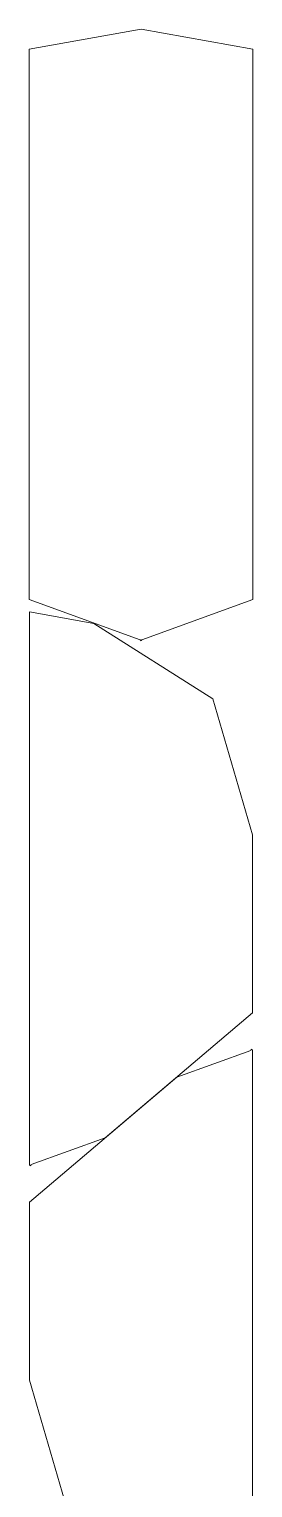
# Model space of a CAD drawing. Header units: millimetres. Extents: x -700 to 700, y -18553 to 18579.
# Drawn here: x -700 to 700, y 9436 to 18579 of the extents above; entities that cross this region are included whole.
import ezdxf

# ---------------------------------------------------------------- set-up
doc = ezdxf.new("R2010")
doc.units = ezdxf.units.MM
doc.header["$MEASUREMENT"] = 0

msp = doc.modelspace()

# ---------------------------------------------------------------- linework, layer by layer
at = {"color": 250, "lineweight": 13}
for points, knots in [([(5.0459, 14752.556), (5.0459, 14752.556), (700, 15003.7411), (700, 15003.7411), (700, 15003.7411), (700, 15003.7411), (700, 18453.6431), (700, 18453.6431), (700, 18453.6431), (700, 18453.6431), (0, 18579.0652), (0, 18579.0652), (0, 18579.0652), (0, 18579.0652), (-700, 18453.6431), (-700, 18453.6431), (-700, 18453.6431), (-700, 18453.6431), (-700, 15003.7411), (-700, 15003.7411), (-700, 15003.7411), (-700, 15003.7411), (-4.9541, 14752.5607), (-4.9541, 14752.5607), (-4.9541, 14752.5607), (-4.9541, 14752.5607), (-2.456, 14748.6006), (-2.456, 14748.6006), (-2.456, 14748.6006), (-2.456, 14748.6006), (0.0421, 14744.6404), (0.0421, 14744.6404), (0.0421, 14744.6404), (0.0421, 14744.6404), (2.544, 14748.5982), (2.544, 14748.5982), (2.544, 14748.5982), (2.544, 14748.5982), (5.0459, 14752.556), (5.0459, 14752.556)], [0, 0, 0, 0, 0.090909091, 0.090909091, 0.090909091, 0.090909091, 0.181818182, 0.181818182, 0.181818182, 0.181818182, 0.272727273, 0.272727273, 0.272727273, 0.272727273, 0.363636364, 0.363636364, 0.363636364, 0.363636364, 0.454545455, 0.454545455, 0.454545455, 0.454545455, 0.545454545, 0.545454545, 0.545454545, 0.545454545, 0.636363636, 0.636363636, 0.636363636, 0.636363636, 0.727272727, 0.727272727, 0.727272727, 0.727272727, 0.818181818, 0.818181818, 0.818181818, 0.818181818, 1, 1, 1, 1]), ([(-697.5, 11460.1204), (-697.5, 11460.1204), (-697.5, 14926.2346), (-697.5, 14926.2346), (-697.5, 14926.2346), (-697.5, 14926.2346), (-295.9594, 14854.2888), (-295.9594, 14854.2888), (-295.9594, 14854.2888), (-295.9594, 14854.2888), (450.3225, 14381.6773), (450.3225, 14381.6773), (450.3225, 14381.6773), (450.3225, 14381.6773), (697.5, 13530.1758), (697.5, 13530.1758), (697.5, 13530.1758), (697.5, 13530.1758), (697.5, 12414.1017), (697.5, 12414.1017), (697.5, 12414.1017), (697.5, 12414.1017), (-224.8557, 11630.8553), (-224.8557, 11630.8553), (-224.8557, 11630.8553), (-224.8557, 11630.8553), (-688.0948, 11463.5178), (-688.0948, 11463.5178), (-688.0948, 11463.5178), (-688.0948, 11463.5178), (-689.101, 11458.945), (-689.101, 11458.945), (-689.101, 11458.945), (-689.101, 11458.945), (-690.1074, 11454.3721), (-690.1074, 11454.3721), (-690.1074, 11454.3721), (-690.1074, 11454.3721), (-693.8037, 11457.2463), (-693.8037, 11457.2463), (-693.8037, 11457.2463), (-693.8037, 11457.2463), (-697.5, 11460.1204), (-697.5, 11460.1204)], [0, 0, 0, 0, 0.083333333, 0.083333333, 0.083333333, 0.083333333, 0.166666667, 0.166666667, 0.166666667, 0.166666667, 0.25, 0.25, 0.25, 0.25, 0.333333333, 0.333333333, 0.333333333, 0.333333333, 0.416666667, 0.416666667, 0.416666667, 0.416666667, 0.5, 0.5, 0.5, 0.5, 0.583333333, 0.583333333, 0.583333333, 0.583333333, 0.666666667, 0.666666667, 0.666666667, 0.666666667, 0.75, 0.75, 0.75, 0.75, 0.833333333, 0.833333333, 0.833333333, 0.833333333, 1, 1, 1, 1]), ([(697.5, 12180.766), (697.5, 12180.766), (697.5, 8714.6518), (697.5, 8714.6518), (697.5, 8714.6518), (697.5, 8714.6518), (697.5, 8714.6518), (697.5, 8714.6518), (697.5, 8714.6518), (697.5, 8714.6518), (295.9595, 8786.5976), (295.9595, 8786.5976), (295.9595, 8786.5976), (295.9595, 8786.5976), (-450.3224, 9259.2092), (-450.3224, 9259.2092), (-450.3224, 9259.2092), (-450.3224, 9259.2092), (-697.5, 10110.7107), (-697.5, 10110.7107), (-697.5, 10110.7107), (-697.5, 10110.7107), (-697.5, 11226.7847), (-697.5, 11226.7847), (-697.5, 11226.7847), (-697.5, 11226.7847), (224.8558, 12010.0311), (224.8558, 12010.0311), (224.8558, 12010.0311), (224.8558, 12010.0311), (688.0948, 12177.3684), (688.0948, 12177.3684), (688.0948, 12177.3684), (688.0948, 12177.3684), (689.101, 12181.9413), (689.101, 12181.9413), (689.101, 12181.9413), (689.101, 12181.9413), (690.1073, 12186.5142), (690.1073, 12186.5142), (690.1073, 12186.5142), (690.1073, 12186.5142), (693.8036, 12183.6401), (693.8036, 12183.6401), (693.8036, 12183.6401), (693.8036, 12183.6401), (697.5, 12180.766), (697.5, 12180.766)], [0, 0, 0, 0, 0.076923077, 0.076923077, 0.076923077, 0.076923077, 0.153846154, 0.153846154, 0.153846154, 0.153846154, 0.230769231, 0.230769231, 0.230769231, 0.230769231, 0.307692308, 0.307692308, 0.307692308, 0.307692308, 0.384615385, 0.384615385, 0.384615385, 0.384615385, 0.461538462, 0.461538462, 0.461538462, 0.461538462, 0.538461538, 0.538461538, 0.538461538, 0.538461538, 0.615384615, 0.615384615, 0.615384615, 0.615384615, 0.692307692, 0.692307692, 0.692307692, 0.692307692, 0.769230769, 0.769230769, 0.769230769, 0.769230769, 0.846153846, 0.846153846, 0.846153846, 0.846153846, 1, 1, 1, 1])]:
    msp.add_open_spline(points, degree=3, knots=knots, dxfattribs=at)

doc.saveas('drawing.dxf')
